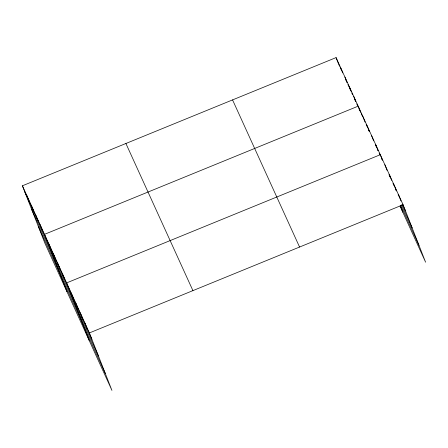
<?xml version="1.0" encoding="UTF-8"?>
<svg xmlns="http://www.w3.org/2000/svg" width="448" height="448" viewBox="0 0 448 448"><rect width="100%" height="100%" fill="white"/><g stroke="black" fill="none" stroke-linecap="round" stroke-linejoin="round"><path stroke-width="0.67" d="M22.4 185.791L89.41 332.926L111.933 390.398L44.923 243.264L22.4 185.791L336.067 57.602L403.077 204.736L425.6 262.209L400.053 206.114M89.41 332.926L403.077 204.736M338.514 63.851L339.623 66.282M340.172 67.497L341.001 69.317M345.705 79.632L346.808 82.062M347.911 84.487L349.02 86.918M349.574 88.133L350.403 89.953M351.786 92.988L352.615 94.808M354.547 99.053L355.656 101.483M356.759 103.908L357.588 105.734M358.971 108.763L359.8 110.589M361.183 113.618L362.012 115.444M366.156 124.544L366.985 126.364M368.368 129.399L369.197 131.219M375.278 144.575L376.387 147M377.49 149.43L378.045 150.646L375.872 145.001M379.148 153.07L379.977 154.89M381.36 157.926L382.189 159.746M389.01 174.72L390.146 177.218M392.997 183.473L393.848 185.349M395.276 188.474L396.413 190.977L393.96 184.722M398.121 194.729L398.692 195.978M402.394 204.109L405.524 210.986M401.615 204.753L412.149 227.892M400.747 205.285L418.975 245.308M232.557 99.904L299.566 247.038M125.91 143.489L192.92 290.623M24.853 192.041L91.862 339.175M31.472 208.947L98.487 356.082M38.298 226.363L105.308 373.498M398.518 194.729L400.971 200.978M389.407 174.72L391.614 180.348M384.849 164.713L387.055 170.341M382.497 160.334L380.29 154.711L66.629 282.901L89.152 340.374M400.271 205.682L402.819 212.184M371.448 135.285L373.654 140.913M367.024 125.574L369.23 131.202M362.6 115.864L365.053 122.119M360.629 112.409L358.182 106.154L44.514 234.343L67.038 291.822M353.758 96.443L355.718 101.444M349.334 86.733L351.294 91.734M344.91 77.022L347.116 82.65M340.486 67.312L342.692 72.94M336.067 57.602L338.268 63.23M84.851 322.918L87.304 329.174M80.298 312.917L82.746 319.166M75.74 302.91L78.193 309.159M71.182 292.902L73.634 299.158M62.205 273.19L64.652 279.44M57.781 263.48L60.234 269.73M53.357 253.764L55.81 260.019M48.938 244.054L51.386 250.309M40.09 224.633L42.543 230.888M35.666 214.922L38.119 221.178M31.248 205.212L33.695 211.467M26.824 195.502L29.271 201.751"/></g></svg>
